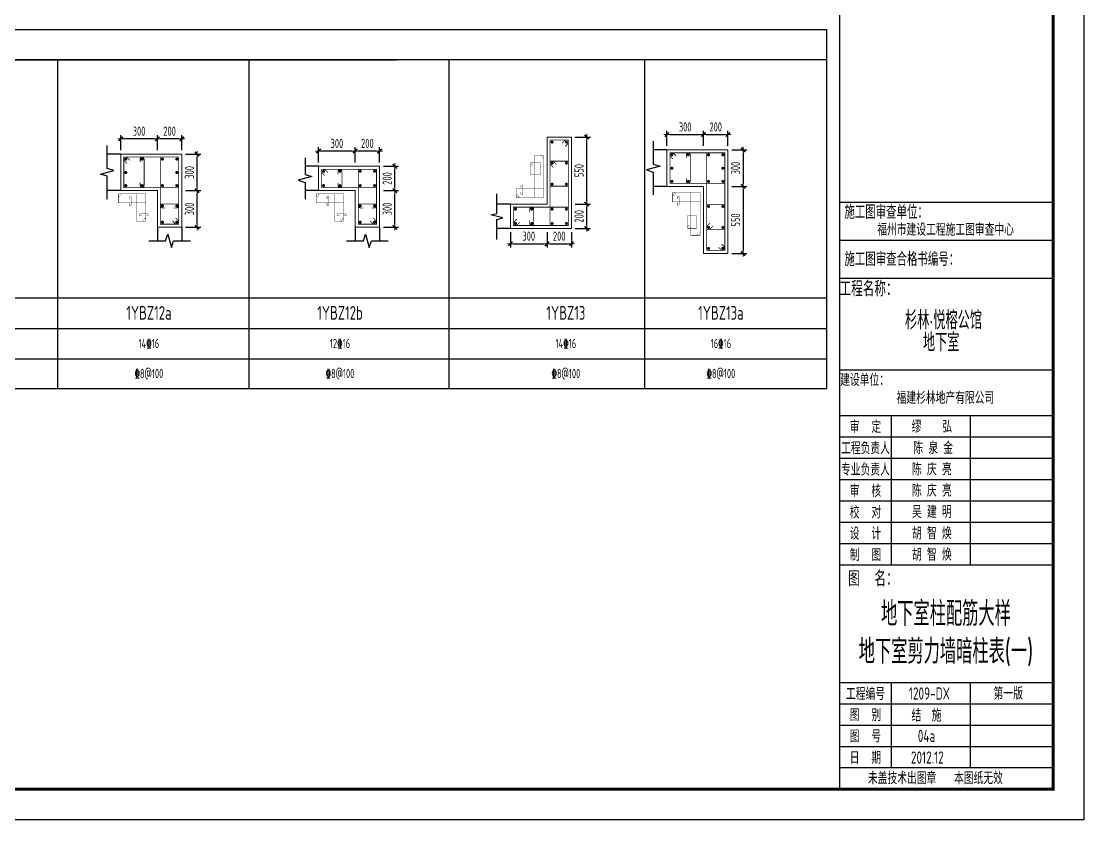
# Model space of a CAD drawing. Extents: x 292423 to 376523, y 106557 to 361882.
# Drawn here: x 341697 to 376523, y 302482 to 328666 of the extents above; entities that cross this region are included whole.
import ezdxf
from ezdxf.enums import TextEntityAlignment as Align

# ---------------------------------------------------------------- set-up
doc = ezdxf.new("R2010")
doc.units = 0
doc.header["$LTSCALE"] = 1000
doc.layers.get('0').update_dxf_attribs({"linetype": 'CONTINUOUS'})
doc.layers.get('Defpoints').update_dxf_attribs({"linetype": 'CONTINUOUS'})
for name, color, linetype in [('1508', 2, 'CONTINUOUS'), ('Note', 7, 'CONTINUOUS'), ('PUB_TITLE', 4, 'CONTINUOUS'), ('TAB', 7, 'CONTINUOUS'), ('TEXT', 7, 'CONTINUOUS'), ('THIN', 7, 'CONTINUOUS'), ('tk', 7, 'CONTINUOUS')]:
    doc.layers.add(name, color=color, linetype=linetype)
for name, color, linetype, lineweight in [('REIN', 6, 'CONTINUOUS', 18), ('Z-柱大样外框', 7, 'ByLayer', 18), ('Z-详图标注', 3, 'CONTINUOUS', 18)]:
    doc.layers.add(name, color=color, linetype=linetype, lineweight=lineweight)
doc.styles.add('HZTXT2', font='tssdeng.shx', dxfattribs={"width": 0.7, "bigfont": 'tssdchn.shx'})
doc.styles.get("Standard").update_dxf_attribs({"font": 'tssdeng.shx', "width": 0.7, "bigfont": 'tssdchn.shx'})
doc.styles.add('TCCAD_Dimension', font='Tssdeng.shx', dxfattribs={"width": 0.7, "bigfont": 'tssdchn.shx'})
doc.dimstyles.new('TCCAD_25_100', dxfattribs={"dimtxt": 300, "dimasz": 100, "dimexe": 125, "dimexo": 125, "dimgap": 100, "dimtad": 1, "dimdec": 0, "dimlfac": 0.25, "dimzin": 0, "dimdsep": 46, "dimtxsty": 'TCCAD_Dimension', "dimblk": '_TCDBK25_100', "dimcen": 0, "dimclrt": 7, "dimadec": 0, "dimazin": 0, "dimtfac": 1, "dimtdec": 0, "dimtix": 1, "dimtmove": 2, "dimatfit": 3, "dimfxl": 1, "dimtolj": 1, "dimtzin": 0, "dimarcsym": 0})

# ---------------------------------------------------------------- blocks, each defined once
blk = doc.blocks.new('A1tk')
at = {"layer": 'PUB_TITLE'}
for p, q in [((76100, 20254), (83100, 20254)), ((76100, 19004), (83100, 19004)), ((76100, 17754), (83100, 17754)), ((76100, 14754), (83100, 14754)), ((76100, 13254), (83100, 13254)), ((77791, 13254), (77791, 8354)), ((80377, 13254), (80377, 8354)), ((76100, 12554), (83100, 12554)), ((76100, 11854), (83100, 11854)), ((76100, 11154), (83100, 11154)), ((76100, 10454), (83100, 10454)), ((76100, 9754), (83100, 9754)), ((76100, 9054), (83100, 9054)), ((76100, 8354), (83100, 8354)), ((77791, 7859), (77791, 7854)), ((76100, 4500), (83100, 4500)), ((77791, 4500), (77791, 1700)), ((80377, 4500), (80377, 1700)), ((83100, 4500), (83100, 1700)), ((76100, 3800), (83100, 3800)), ((76100, 3100), (83100, 3100)), ((76100, 2400), (83100, 2400)), ((83100, 1700), (76100, 1700))]:
    blk.add_line(p, q, dxfattribs=at)
at = {"layer": 'tk'}
blk.add_line((76100, 1000), (76100, 58400), dxfattribs=at)
at = {"layer": 'tk', "color": 5}
blk.add_lwpolyline([(0, 0), (0, 59400), (84100, 59400), (84100, 0)], close=True, dxfattribs=at)
at = {"layer": 'tk', "const_width": 100}
blk.add_lwpolyline([(2500, 1000), (83100, 1000), (83100, 58400), (2500, 58400)], close=True, dxfattribs=at)
at = {"layer": 'PUB_TITLE', "style": 'HZTXT2', "width": 0.8}
for s, height, p in [('施工图审查单位：', 450, (77622, 19953)), ('施工图审查合格书编号：', 450, (78136, 18409)), ('日  期', 400, (76945, 2050))]:
    blk.add_text(s, height=height, dxfattribs=at).set_placement(p, align=Align.MIDDLE)
at = {"layer": 'PUB_TITLE', "width": 0.8}
for s, height, p in [('工程名称：', 500, (77047, 17437)), ('建设单位：', 400, (76917, 14445)), ('审  定', 400, (76945, 12904)), ('工程负责人', 400, (76945, 12204)), ('专业负责人', 400, (76945, 11504)), ('审  核', 400, (76945, 10804)), ('校  对', 400, (76945, 10104)), ('设  计', 400, (76945, 9404)), ('制  图', 400, (76945, 8704)), ('图  名：', 500, (77188, 7934)), ('工程编号', 400, (76945, 4150)), ('图  别', 400, (76945, 3450)), ('图  号', 400, (76945, 2750)), ('未盖技术出图章   本图纸无效', 400, (79237, 1389))]:
    blk.add_text(s, height=height, dxfattribs=at).set_placement(p, align=Align.MIDDLE)
at = {"layer": 'TEXT', "color": 0}
for s, height, width, p in [('福州市建设工程施工图审查中心', 400, 0.8, (79571, 19373)), ('杉林·悦榕公馆', 600, 0.7, (79503, 16415)), ('地下室', 600, 0.7, (79428, 15691)), ('福建杉林地产有限公司', 400, 0.8, (79565, 13855))]:
    blk.add_text(s, height=height, dxfattribs=dict(at, width=width)).set_placement(p, align=Align.MIDDLE)
at = {"layer": 'TEXT', "color": 0, "linetype": 'ByBlock', "width": 0.7}
for s, p in [('缪    弘', (79121, 12915)), ('陈 泉 金', (79165, 12215)), ('陈 庆 亮', (79121, 11515)), ('陈 庆 亮', (79121, 10815)), ('吴 建 明', (79121, 10115)), ('胡 智 焕', (79121, 9415)), ('胡 智 焕', (79121, 8715)), ('1209-DX', (79042, 4141)), ('结  施', (78946, 3441))]:
    blk.add_text(s, height=400, dxfattribs=at).set_placement(p, align=Align.MIDDLE)
for s, p in [('第一版', (81142, 3942, -459)), ('2012.12', (78435, 1841))]:
    blk.add_text(s, height=400, dxfattribs=at).set_placement(p)
blk = doc.blocks.new('_TCDBK25_100')
blk.add_line((-1, 0), (1, 0))
at = {"const_width": 0.5}
blk.add_lwpolyline([(-0.7, -0.7), (0.7, 0.7)], dxfattribs=at)
blk = doc.blocks.new('*D627')
at = {"layer": 'Defpoints', "color": 0}
for p in [(357730, 321870), (358930, 321870), (358930, 321370)]:
    blk.add_point(p, dxfattribs=at)
at = {"layer": 'Z-详图标注', "color": 0, "lineweight": -2}
for p, q in [((357730, 321745), (357730, 321245)), ((358930, 321745), (358930, 321245)), ((357830, 321370), (358830, 321370))]:
    blk.add_line(p, q, dxfattribs=at)
at = {"layer": 'Z-详图标注', "color": 0, "lineweight": -2, "xscale": 100, "yscale": 100, "zscale": 100, "rotation": 180}
blk.add_blockref('_TCDBK25_100', (357730, 321370), dxfattribs=at)
at = {"layer": 'Z-详图标注', "color": 0, "lineweight": -2, "xscale": 100, "yscale": 100, "zscale": 100}
blk.add_blockref('_TCDBK25_100', (358930, 321370), dxfattribs=at)
at = {"layer": 'Z-详图标注', "color": 7, "insert": (358330, 321620), "char_height": 300, "attachment_point": 5, "style": 'TCCAD_Dimension'}
blk.add_mtext('\\A1;300', dxfattribs=at)
blk = doc.blocks.new('*D628')
at = {"layer": 'Defpoints', "color": 0}
for p in [(358930, 321870), (359730, 321870), (359730, 321370)]:
    blk.add_point(p, dxfattribs=at)
at = {"layer": 'Z-详图标注', "color": 0, "lineweight": -2}
for p, q in [((358930, 321745), (358930, 321245)), ((359730, 321745), (359730, 321245)), ((359030, 321370), (359630, 321370))]:
    blk.add_line(p, q, dxfattribs=at)
at = {"layer": 'Z-详图标注', "color": 0, "lineweight": -2, "xscale": 100, "yscale": 100, "zscale": 100, "rotation": 180}
blk.add_blockref('_TCDBK25_100', (358930, 321370), dxfattribs=at)
at = {"layer": 'Z-详图标注', "color": 0, "lineweight": -2, "xscale": 100, "yscale": 100, "zscale": 100}
blk.add_blockref('_TCDBK25_100', (359730, 321370), dxfattribs=at)
at = {"layer": 'Z-详图标注', "color": 7, "insert": (359330, 321620), "char_height": 300, "attachment_point": 5, "style": 'TCCAD_Dimension'}
blk.add_mtext('\\A1;200', dxfattribs=at)
blk = doc.blocks.new('*D629')
at = {"layer": 'Defpoints', "color": 0}
for p in [(359730, 322670), (360230, 322670), (359730, 321870)]:
    blk.add_point(p, dxfattribs=at)
at = {"layer": 'Z-详图标注', "color": 0, "lineweight": -2}
for p, q in [((359855, 322670), (360355, 322670)), ((360230, 321970), (360230, 322570)), ((359855, 321870), (360355, 321870))]:
    blk.add_line(p, q, dxfattribs=at)
at = {"layer": 'Z-详图标注', "color": 0, "lineweight": -2, "xscale": 100, "yscale": 100, "zscale": 100}
for p, rotation in [((360230, 322670), 90), ((360230, 321870), 270)]:
    blk.add_blockref('_TCDBK25_100', p, dxfattribs=dict(at, rotation=rotation))
at = {"layer": 'Z-详图标注', "color": 7, "insert": (359980, 322270), "char_height": 300, "attachment_point": 5, "rotation": 90, "style": 'TCCAD_Dimension'}
blk.add_mtext('\\A1;200', dxfattribs=at)
blk = doc.blocks.new('*D630')
at = {"layer": 'Defpoints', "color": 0}
for p in [(359730, 324870), (360230, 324870), (359730, 322670)]:
    blk.add_point(p, dxfattribs=at)
at = {"layer": 'Z-详图标注', "color": 0, "lineweight": -2}
for p, q in [((359855, 324870), (360355, 324870)), ((360230, 322770), (360230, 324770)), ((359855, 322670), (360355, 322670))]:
    blk.add_line(p, q, dxfattribs=at)
at = {"layer": 'Z-详图标注', "color": 0, "lineweight": -2, "xscale": 100, "yscale": 100, "zscale": 100}
for p, rotation in [((360230, 324870), 90), ((360230, 322670), 270)]:
    blk.add_blockref('_TCDBK25_100', p, dxfattribs=dict(at, rotation=rotation))
at = {"layer": 'Z-详图标注', "color": 7, "insert": (359980, 323770), "char_height": 300, "attachment_point": 5, "rotation": 90, "style": 'TCCAD_Dimension'}
blk.add_mtext('\\A1;550', dxfattribs=at)
blk = doc.blocks.new('*D640')
at = {"layer": 'Defpoints', "color": 0}
for p in [(346959, 323111), (347459, 323111), (346959, 321911)]:
    blk.add_point(p, dxfattribs=at)
at = {"layer": 'Z-详图标注', "color": 0, "lineweight": -2}
for p, q in [((347084, 323111), (347584, 323111)), ((347459, 322011), (347459, 323011)), ((347084, 321911), (347584, 321911))]:
    blk.add_line(p, q, dxfattribs=at)
at = {"layer": 'Z-详图标注', "color": 0, "lineweight": -2, "xscale": 100, "yscale": 100, "zscale": 100}
for p, rotation in [((347459, 323111), 90), ((347459, 321911), 270)]:
    blk.add_blockref('_TCDBK25_100', p, dxfattribs=dict(at, rotation=rotation))
at = {"layer": 'Z-详图标注', "color": 7, "insert": (347209, 322511), "char_height": 300, "attachment_point": 5, "rotation": 90, "style": 'TCCAD_Dimension'}
blk.add_mtext('\\A1;300', dxfattribs=at)
blk = doc.blocks.new('*D641')
at = {"layer": 'Defpoints', "color": 0}
for p in [(346959, 324311), (347459, 324311), (346959, 323111)]:
    blk.add_point(p, dxfattribs=at)
at = {"layer": 'Z-详图标注', "color": 0, "lineweight": -2}
for p, q in [((347084, 324311), (347584, 324311)), ((347459, 323211), (347459, 324211)), ((347084, 323111), (347584, 323111))]:
    blk.add_line(p, q, dxfattribs=at)
at = {"layer": 'Z-详图标注', "color": 0, "lineweight": -2, "xscale": 100, "yscale": 100, "zscale": 100}
for p, rotation in [((347459, 324311), 90), ((347459, 323111), 270)]:
    blk.add_blockref('_TCDBK25_100', p, dxfattribs=dict(at, rotation=rotation))
at = {"layer": 'Z-详图标注', "color": 7, "insert": (347209, 323711), "char_height": 300, "attachment_point": 5, "rotation": 90, "style": 'TCCAD_Dimension'}
blk.add_mtext('\\A1;300', dxfattribs=at)
blk = doc.blocks.new('*D642')
at = {"layer": 'Defpoints', "color": 0}
for p in [(346159, 324811), (346159, 324311), (346959, 324311)]:
    blk.add_point(p, dxfattribs=at)
at = {"layer": 'Z-详图标注', "color": 0, "lineweight": -2}
for p, q in [((346159, 324436), (346159, 324936)), ((346959, 324436), (346959, 324936)), ((346859, 324811), (346259, 324811))]:
    blk.add_line(p, q, dxfattribs=at)
at = {"layer": 'Z-详图标注', "color": 0, "lineweight": -2, "xscale": 100, "yscale": 100, "zscale": 100, "rotation": 180}
blk.add_blockref('_TCDBK25_100', (346159, 324811), dxfattribs=at)
at = {"layer": 'Z-详图标注', "color": 0, "lineweight": -2, "xscale": 100, "yscale": 100, "zscale": 100}
blk.add_blockref('_TCDBK25_100', (346959, 324811), dxfattribs=at)
at = {"layer": 'Z-详图标注', "color": 7, "insert": (346559, 325061), "char_height": 300, "attachment_point": 5, "style": 'TCCAD_Dimension'}
blk.add_mtext('\\A1;200', dxfattribs=at)
blk = doc.blocks.new('*D643')
at = {"layer": 'Defpoints', "color": 0}
for p in [(344959, 324811), (344959, 324311), (346159, 324311)]:
    blk.add_point(p, dxfattribs=at)
at = {"layer": 'Z-详图标注', "color": 0, "lineweight": -2}
for p, q in [((344959, 324436), (344959, 324936)), ((346159, 324436), (346159, 324936)), ((346059, 324811), (345059, 324811))]:
    blk.add_line(p, q, dxfattribs=at)
at = {"layer": 'Z-详图标注', "color": 0, "lineweight": -2, "xscale": 100, "yscale": 100, "zscale": 100, "rotation": 180}
blk.add_blockref('_TCDBK25_100', (344959, 324811), dxfattribs=at)
at = {"layer": 'Z-详图标注', "color": 0, "lineweight": -2, "xscale": 100, "yscale": 100, "zscale": 100}
blk.add_blockref('_TCDBK25_100', (346159, 324811), dxfattribs=at)
at = {"layer": 'Z-详图标注', "color": 7, "insert": (345559, 325061), "char_height": 300, "attachment_point": 5, "style": 'TCCAD_Dimension'}
blk.add_mtext('\\A1;300', dxfattribs=at)
blk = doc.blocks.new('*D644')
at = {"layer": 'Defpoints', "color": 0}
for p in [(353442, 323111), (353942, 323111), (353442, 321911)]:
    blk.add_point(p, dxfattribs=at)
at = {"layer": 'Z-详图标注', "color": 0, "lineweight": -2}
for p, q in [((353567, 323111), (354067, 323111)), ((353942, 322011), (353942, 323011)), ((353567, 321911), (354067, 321911))]:
    blk.add_line(p, q, dxfattribs=at)
at = {"layer": 'Z-详图标注', "color": 0, "lineweight": -2, "xscale": 100, "yscale": 100, "zscale": 100}
for p, rotation in [((353942, 323111), 90), ((353942, 321911), 270)]:
    blk.add_blockref('_TCDBK25_100', p, dxfattribs=dict(at, rotation=rotation))
at = {"layer": 'Z-详图标注', "color": 7, "insert": (353692, 322511), "char_height": 300, "attachment_point": 5, "rotation": 90, "style": 'TCCAD_Dimension'}
blk.add_mtext('\\A1;300', dxfattribs=at)
blk = doc.blocks.new('*D645')
at = {"layer": 'Defpoints', "color": 0}
for p in [(353442, 323911), (353942, 323911), (353442, 323111)]:
    blk.add_point(p, dxfattribs=at)
at = {"layer": 'Z-详图标注', "color": 0, "lineweight": -2}
for p, q in [((353567, 323911), (354067, 323911)), ((353942, 323211), (353942, 323811)), ((353567, 323111), (354067, 323111))]:
    blk.add_line(p, q, dxfattribs=at)
at = {"layer": 'Z-详图标注', "color": 0, "lineweight": -2, "xscale": 100, "yscale": 100, "zscale": 100}
for p, rotation in [((353942, 323911), 90), ((353942, 323111), 270)]:
    blk.add_blockref('_TCDBK25_100', p, dxfattribs=dict(at, rotation=rotation))
at = {"layer": 'Z-详图标注', "color": 7, "insert": (353692, 323511), "char_height": 300, "attachment_point": 5, "rotation": 90, "style": 'TCCAD_Dimension'}
blk.add_mtext('\\A1;200', dxfattribs=at)
blk = doc.blocks.new('*D646')
at = {"layer": 'Defpoints', "color": 0}
for p in [(352642, 324411), (352642, 323911), (353442, 323911)]:
    blk.add_point(p, dxfattribs=at)
at = {"layer": 'Z-详图标注', "color": 0, "lineweight": -2}
for p, q in [((352642, 324036), (352642, 324536)), ((353342, 324411), (352742, 324411)), ((353442, 324036), (353442, 324536))]:
    blk.add_line(p, q, dxfattribs=at)
at = {"layer": 'Z-详图标注', "color": 0, "lineweight": -2, "xscale": 100, "yscale": 100, "zscale": 100, "rotation": 180}
blk.add_blockref('_TCDBK25_100', (352642, 324411), dxfattribs=at)
at = {"layer": 'Z-详图标注', "color": 0, "lineweight": -2, "xscale": 100, "yscale": 100, "zscale": 100}
blk.add_blockref('_TCDBK25_100', (353442, 324411), dxfattribs=at)
at = {"layer": 'Z-详图标注', "color": 7, "insert": (353042, 324661), "char_height": 300, "attachment_point": 5, "style": 'TCCAD_Dimension'}
blk.add_mtext('\\A1;200', dxfattribs=at)
blk = doc.blocks.new('*D647')
at = {"layer": 'Defpoints', "color": 0}
for p in [(351442, 324411), (351442, 323911), (352642, 323911)]:
    blk.add_point(p, dxfattribs=at)
at = {"layer": 'Z-详图标注', "color": 0, "lineweight": -2}
for p, q in [((351442, 324036), (351442, 324536)), ((352542, 324411), (351542, 324411)), ((352642, 324036), (352642, 324536))]:
    blk.add_line(p, q, dxfattribs=at)
at = {"layer": 'Z-详图标注', "color": 0, "lineweight": -2, "xscale": 100, "yscale": 100, "zscale": 100, "rotation": 180}
blk.add_blockref('_TCDBK25_100', (351442, 324411), dxfattribs=at)
at = {"layer": 'Z-详图标注', "color": 0, "lineweight": -2, "xscale": 100, "yscale": 100, "zscale": 100}
blk.add_blockref('_TCDBK25_100', (352642, 324411), dxfattribs=at)
at = {"layer": 'Z-详图标注', "color": 7, "insert": (352042, 324661), "char_height": 300, "attachment_point": 5, "style": 'TCCAD_Dimension'}
blk.add_mtext('\\A1;300', dxfattribs=at)
blk = doc.blocks.new('*D648')
at = {"layer": 'Defpoints', "color": 0}
for p in [(364059, 324951), (362859, 324451), (364059, 324451)]:
    blk.add_point(p, dxfattribs=at)
at = {"layer": 'Z-详图标注', "color": 0, "lineweight": -2}
for p, q in [((362859, 324576), (362859, 325076)), ((362959, 324951), (363959, 324951)), ((364059, 324576), (364059, 325076))]:
    blk.add_line(p, q, dxfattribs=at)
at = {"layer": 'Z-详图标注', "color": 0, "lineweight": -2, "xscale": 100, "yscale": 100, "zscale": 100, "rotation": 180}
blk.add_blockref('_TCDBK25_100', (362859, 324951), dxfattribs=at)
at = {"layer": 'Z-详图标注', "color": 0, "lineweight": -2, "xscale": 100, "yscale": 100, "zscale": 100}
blk.add_blockref('_TCDBK25_100', (364059, 324951), dxfattribs=at)
at = {"layer": 'Z-详图标注', "color": 7, "insert": (363459, 325201), "char_height": 300, "attachment_point": 5, "style": 'TCCAD_Dimension'}
blk.add_mtext('\\A1;300', dxfattribs=at)
blk = doc.blocks.new('*D649')
at = {"layer": 'Defpoints', "color": 0}
for p in [(364859, 324951), (364059, 324451), (364859, 324451)]:
    blk.add_point(p, dxfattribs=at)
at = {"layer": 'Z-详图标注', "color": 0, "lineweight": -2}
for p, q in [((364059, 324576), (364059, 325076)), ((364159, 324951), (364759, 324951)), ((364859, 324576), (364859, 325076))]:
    blk.add_line(p, q, dxfattribs=at)
at = {"layer": 'Z-详图标注', "color": 0, "lineweight": -2, "xscale": 100, "yscale": 100, "zscale": 100, "rotation": 180}
blk.add_blockref('_TCDBK25_100', (364059, 324951), dxfattribs=at)
at = {"layer": 'Z-详图标注', "color": 0, "lineweight": -2, "xscale": 100, "yscale": 100, "zscale": 100}
blk.add_blockref('_TCDBK25_100', (364859, 324951), dxfattribs=at)
at = {"layer": 'Z-详图标注', "color": 7, "insert": (364459, 325201), "char_height": 300, "attachment_point": 5, "style": 'TCCAD_Dimension'}
blk.add_mtext('\\A1;200', dxfattribs=at)
blk = doc.blocks.new('*D650')
at = {"layer": 'Defpoints', "color": 0}
for p in [(364859, 324451), (364859, 323251), (365359, 323251)]:
    blk.add_point(p, dxfattribs=at)
at = {"layer": 'Z-详图标注', "color": 0, "lineweight": -2}
for p, q in [((364984, 324451), (365484, 324451)), ((365359, 324351), (365359, 323351)), ((364984, 323251), (365484, 323251))]:
    blk.add_line(p, q, dxfattribs=at)
at = {"layer": 'Z-详图标注', "color": 0, "lineweight": -2, "xscale": 100, "yscale": 100, "zscale": 100}
for p, rotation in [((365359, 324451), 90), ((365359, 323251), 270)]:
    blk.add_blockref('_TCDBK25_100', p, dxfattribs=dict(at, rotation=rotation))
at = {"layer": 'Z-详图标注', "color": 7, "insert": (365109, 323851), "char_height": 300, "attachment_point": 5, "rotation": 90, "style": 'TCCAD_Dimension'}
blk.add_mtext('\\A1;300', dxfattribs=at)
blk = doc.blocks.new('*D651')
at = {"layer": 'Defpoints', "color": 0}
for p in [(364859, 323251), (364859, 321051), (365359, 321051)]:
    blk.add_point(p, dxfattribs=at)
at = {"layer": 'Z-详图标注', "color": 0, "lineweight": -2}
for p, q in [((364984, 323251), (365484, 323251)), ((365359, 323151), (365359, 321151)), ((364984, 321051), (365484, 321051))]:
    blk.add_line(p, q, dxfattribs=at)
at = {"layer": 'Z-详图标注', "color": 0, "lineweight": -2, "xscale": 100, "yscale": 100, "zscale": 100}
for p, rotation in [((365359, 323251), 90), ((365359, 321051), 270)]:
    blk.add_blockref('_TCDBK25_100', p, dxfattribs=dict(at, rotation=rotation))
at = {"layer": 'Z-详图标注', "color": 7, "insert": (365109, 322151), "char_height": 300, "attachment_point": 5, "rotation": 90, "style": 'TCCAD_Dimension'}
blk.add_mtext('\\A1;550', dxfattribs=at)

msp = doc.modelspace()

# ---------------------------------------------------------------- linework, layer by layer
at = {"layer": 'REIN', "color": 210}
for points, const_width in [([(359423.5, 324663.5), (359529.6, 324769.5), (359629.6, 324769.5), (359629.6, 321969.5), (359029.6, 321969.5), (359029.6, 324769.5), (359629.6, 324769.5), (359629.6, 324669.5), (359523.5, 324563.5)], 25), ([(358715.6, 324221.1), (358768.6, 324274.2), (358818.6, 324274.2), (358818.6, 322874.2), (358518.6, 322874.2), (358518.6, 324274.2), (358818.6, 324274.2), (358818.6, 324224.2), (358765.6, 324171.1)], 12.5), ([(363165.2, 324244.7), (363059.1, 324350.7), (362959.1, 324350.7), (362959.1, 323350.7), (364759.1, 323350.7), (364759.1, 324350.7), (362959.1, 324350.7), (362959.1, 324250.7), (363065.2, 324144.7)], 25), ([(364553.1, 321256.8), (364659.1, 321150.7), (364759.1, 321150.7), (364759.1, 324350.7), (364159.1, 324350.7), (364159.1, 321150.7), (364759.1, 321150.7), (364759.1, 321250.7), (364653.1, 321356.8)], 25), ([(345165.1, 324005.2), (345059.1, 324111.2), (345059.1, 324211.2), (346859.1, 324211.2), (346859.1, 323211.2), (345059.1, 323211.2), (345059.1, 324211.2), (345159.1, 324211.2), (345265.1, 324105.2)], 25), ([(346753, 322217.3), (346859.1, 322111.2), (346859.1, 322011.2), (346259.1, 322011.2), (346259.1, 324211.2), (346859.1, 324211.2), (346859.1, 322011.2), (346759.1, 322011.2), (346653, 322117.3)], 25), ([(351648, 323605.2), (351541.9, 323711.2), (351541.9, 323811.2), (353341.9, 323811.2), (353341.9, 323211.2), (351541.9, 323211.2), (351541.9, 323811.2), (351641.9, 323811.2), (351748, 323705.2)], 25), ([(353235.8, 322217.3), (353341.9, 322111.2), (353341.9, 322011.2), (352741.9, 322011.2), (352741.9, 323811.2), (353341.9, 323811.2), (353341.9, 322011.2), (353241.9, 322011.2), (353135.8, 322117.3)], 25), ([(344931.1, 322905.7), (344878, 322958.7), (344878, 323008.7), (345778, 323008.7), (345778, 322708.7), (344878, 322708.7), (344878, 323008.7), (344928, 323008.7), (344981.1, 322955.7)], 12.5), ([(345725, 322211.8), (345778, 322158.7), (345778, 322108.7), (345478, 322108.7), (345478, 323008.7), (345778, 323008.7), (345778, 322108.7), (345728, 322108.7), (345675, 322161.8)], 12.5), ([(351413.9, 322905.7), (351360.8, 322958.7), (351360.8, 323008.7), (352260.8, 323008.7), (352260.8, 322708.7), (351360.8, 322708.7), (351360.8, 323008.7), (351410.8, 323008.7), (351463.9, 322955.7)], 12.5), ([(352207.8, 322211.8), (352260.8, 322158.7), (352260.8, 322108.7), (351960.8, 322108.7), (351960.8, 323008.7), (352260.8, 323008.7), (352260.8, 322108.7), (352210.8, 322108.7), (352157.8, 322161.8)], 12.5), ([(358021.6, 322927.2), (357968.6, 322874.2), (357918.6, 322874.2), (357918.6, 323174.2), (358818.6, 323174.2), (358818.6, 322874.2), (357918.6, 322874.2), (357918.6, 322924.2), (357971.6, 322977.2)], 12.5), ([(363151.2, 322993.1), (363098.2, 323046.1), (363048.2, 323046.1), (363048.2, 322746.1), (363948.2, 322746.1), (363948.2, 323046.1), (363048.2, 323046.1), (363048.2, 322996.1), (363101.2, 322943.1)], 12.5), ([(363845.1, 321699.1), (363898.2, 321646.1), (363948.2, 321646.1), (363948.2, 323046.1), (363648.2, 323046.1), (363648.2, 321646.1), (363948.2, 321646.1), (363948.2, 321696.1), (363895.1, 321749.1)], 12.5), ([(358035.6, 322075.6), (357929.6, 321969.5), (357829.6, 321969.5), (357829.6, 322569.5), (359629.6, 322569.5), (359629.6, 321969.5), (357829.6, 321969.5), (357829.6, 322069.5), (357935.6, 322175.6)], 25)]:
    msp.add_lwpolyline(points, dxfattribs=dict(at, const_width=const_width))
at = {"layer": 'REIN', "color": 6, "const_width": 50}
for points in [[(359069.6, 324704.5, 1), (359119.6, 324704.5, 1)], [(359539.6, 324704.5, 1), (359589.6, 324704.5, 1)], [(362999.1, 324285.7, -1), (363049.1, 324285.7, -1)], [(363534.1, 324285.7, -1), (363584.1, 324285.7, -1)], [(364199.1, 324285.7, -1), (364249.1, 324285.7, -1)], [(364669.1, 324285.7, -1), (364719.1, 324285.7, -1)], [(345149.1, 324146.2, 1), (345099.1, 324146.2, 1)], [(345684.1, 324146.2, 1), (345634.1, 324146.2, 1)], [(346349.1, 324146.2, 1), (346299.1, 324146.2, 1)], [(346819.1, 324146.2, 1), (346769.1, 324146.2, 1)], [(359069.6, 324014.5, 1), (359119.6, 324014.5, 1)], [(359539.6, 324014.5, 1), (359589.6, 324014.5, 1)], [(362999.1, 323845.1, -1), (363049.1, 323845.1, -1)], [(364669.1, 323845.1, -1), (364719.1, 323845.1, -1)], [(345149.1, 323704.1, 1), (345099.1, 323704.1, 1)], [(346819.1, 323704.1, 1), (346769.1, 323704.1, 1)], [(351631.9, 323746.2, 1), (351581.9, 323746.2, 1)], [(352166.9, 323746.2, 1), (352116.9, 323746.2, 1)], [(352831.9, 323746.2, 1), (352781.9, 323746.2, 1)], [(353301.9, 323746.2, 1), (353251.9, 323746.2, 1)], [(345149.1, 323276.2, 1), (345099.1, 323276.2, 1)], [(345684.1, 323276.2, 1), (345634.1, 323276.2, 1)], [(346349.1, 323276.2, 1), (346299.1, 323276.2, 1)], [(346819.1, 323276.2, 1), (346769.1, 323276.2, 1)], [(351631.9, 323276.2, 1), (351581.9, 323276.2, 1)], [(352166.9, 323276.2, 1), (352116.9, 323276.2, 1)], [(352831.9, 323276.2, 1), (352781.9, 323276.2, 1)], [(353301.9, 323276.2, 1), (353251.9, 323276.2, 1)], [(359069.6, 323324.5, 1), (359119.6, 323324.5, 1)], [(359539.6, 323324.5, 1), (359589.6, 323324.5, 1)], [(362999.1, 323415.7, -1), (363049.1, 323415.7, -1)], [(363534.1, 323415.7, -1), (363584.1, 323415.7, -1)], [(364199.1, 323415.7, -1), (364249.1, 323415.7, -1)], [(364669.1, 323415.7, -1), (364719.1, 323415.7, -1)], [(346349.1, 322611.2, 1), (346299.1, 322611.2, 1)], [(346819.1, 322611.2, 1), (346769.1, 322611.2, 1)], [(352831.9, 322611.2, 1), (352781.9, 322611.2, 1)], [(353301.9, 322611.2, 1), (353251.9, 322611.2, 1)], [(357869.6, 322504.5, 1), (357919.6, 322504.5, 1)], [(358404.6, 322504.5, 1), (358454.6, 322504.5, 1)], [(359069.6, 322504.5, 1), (359119.6, 322504.5, 1)], [(359539.6, 322504.5, 1), (359589.6, 322504.5, 1)], [(364199.1, 322595.7, -1), (364249.1, 322595.7, -1)], [(364669.1, 322595.7, -1), (364719.1, 322595.7, -1)], [(346349.1, 322076.2, 1), (346299.1, 322076.2, 1)], [(346819.1, 322076.2, 1), (346769.1, 322076.2, 1)], [(352831.9, 322076.2, 1), (352781.9, 322076.2, 1)], [(353301.9, 322076.2, 1), (353251.9, 322076.2, 1)], [(357869.6, 322034.5, 1), (357919.6, 322034.5, 1)], [(358404.6, 322034.5, 1), (358454.6, 322034.5, 1)], [(359069.6, 322034.5, 1), (359119.6, 322034.5, 1)], [(359539.6, 322034.5, 1), (359589.6, 322034.5, 1)], [(364199.1, 321905.7, -1), (364249.1, 321905.7, -1)], [(364669.1, 321905.7, -1), (364719.1, 321905.7, -1)], [(364199.1, 321215.7, -1), (364249.1, 321215.7, -1)], [(364669.1, 321215.7, -1), (364719.1, 321215.7, -1)]]:
    msp.add_lwpolyline(points, format="xyb", close=True, dxfattribs=at)
at = {"layer": 'REIN', "color": 6}
for points, const_width in [([(363494.1, 323515.7), (363494.1, 323415.7, 1), (363624.1, 323415.7), (363624.1, 324285.7, 1), (363494.1, 324285.7), (363494.1, 324185.7)], 25), ([(345594.1, 324046.2), (345594.1, 324146.2, -1), (345724.1, 324146.2), (345724.1, 323276.2, -1), (345594.1, 323276.2), (345594.1, 323376.2)], 25), ([(352076.9, 323646.2), (352076.9, 323746.2, -1), (352206.9, 323746.2), (352206.9, 323276.2, -1), (352076.9, 323276.2), (352076.9, 323376.2)], 25), ([(358071.1, 323206.7), (358071.1, 323256.7, -1), (358136.1, 323256.7), (358136.1, 323021.7, -1), (358071.1, 323021.7), (358071.1, 323071.7)], 12.5), ([(345234.7, 322837.1), (345234.7, 322887.1, -1), (345299.7, 322887.1), (345299.7, 322652.1, -1), (345234.7, 322652.1), (345234.7, 322702.1)], 12.5), ([(351717.5, 322837.1), (351717.5, 322887.1, -1), (351782.5, 322887.1), (351782.5, 322652.1, -1), (351717.5, 322652.1), (351717.5, 322702.1)], 12.5), ([(363200.7, 322713.6), (363200.7, 322663.6, 1), (363265.7, 322663.6), (363265.7, 322898.6, 1), (363200.7, 322898.6), (363200.7, 322848.6)], 12.5), ([(346424.1, 322546.2), (346324.1, 322546.2, -1), (346324.1, 322676.2), (346794.1, 322676.2, -1), (346794.1, 322546.2), (346694.1, 322546.2)], 25), ([(352906.9, 322546.2), (352806.9, 322546.2, -1), (352806.9, 322676.2), (353276.9, 322676.2, -1), (353276.9, 322546.2), (353176.9, 322546.2)], 25), ([(358364.6, 322404.5), (358364.6, 322504.5, -1), (358494.6, 322504.5), (358494.6, 322034.5, -1), (358364.6, 322034.5), (358364.6, 322134.5)], 25), ([(345649.7, 322287.1), (345599.7, 322287.1, -1), (345599.7, 322352.1), (345834.7, 322352.1, -1), (345834.7, 322287.1), (345784.7, 322287.1)], 12.5), ([(352132.5, 322287.1), (352082.5, 322287.1, -1), (352082.5, 322352.1), (352317.5, 322352.1, -1), (352317.5, 322287.1), (352267.5, 322287.1)], 12.5)]:
    msp.add_lwpolyline(points, format="xyb", dxfattribs=dict(at, const_width=const_width))
for points, const_width in [([(358456.6, 323941.1), (358403.6, 323994.2), (358403.6, 324044.2), (358703.6, 324044.2), (358703.6, 323634.2), (358403.6, 323634.2), (358403.6, 324044.2), (358453.6, 324044.2), (358506.6, 323991.1)], 12.5), ([(359135.6, 323873.5), (359029.6, 323979.5), (359029.6, 324079.5), (359629.6, 324079.5), (359629.6, 323259.5), (359029.6, 323259.5), (359029.6, 324079.5), (359129.6, 324079.5), (359235.6, 323973.5)], 25), ([(364265.2, 322046.8), (364159.1, 321940.7), (364159.1, 321840.7), (364759.1, 321840.7), (364759.1, 322660.7), (364159.1, 322660.7), (364159.1, 321840.7), (364259.1, 321840.7), (364365.2, 321946.8)], 25), ([(363586.2, 321979.1), (363533.2, 321926.1), (363533.2, 321876.1), (363833.2, 321876.1), (363833.2, 322286.1), (363533.2, 322286.1), (363533.2, 321876.1), (363583.2, 321876.1), (363636.2, 321929.1)], 12.5)]:
    msp.add_lwpolyline(points, dxfattribs=dict(at, const_width=const_width))
at = {"layer": 'TAB'}
for p, q in [((295391.9, 328400.5), (368105.7, 328400.5)), ((368105.7, 316622.6), (368105.7, 328400.5)), ((295391.9, 327400.5), (353995.8, 327400.5)), ((295391.9, 327400.5), (353995.8, 327400.5)), ((368105.7, 327400.5), (295391.9, 327400.5)), ((342887.8, 327400.5), (342887.8, 316622.6)), ((349155.4, 327400.5), (349155.4, 316622.6)), ((355724.9, 316622.6), (355724.9, 327400.5)), ((362140.2, 316622.6), (362140.2, 327400.5)), ((295391.9, 319594.6), (368105.7, 319594.6)), ((295391.9, 318594.6), (353995.8, 318594.6)), ((295391.9, 318594.6), (353995.8, 318594.6)), ((353995.8, 318594.6), (367959.8, 318594.6)), ((353995.8, 318594.6), (368105.7, 318594.6)), ((295391.9, 317594.6), (353995.8, 317594.6)), ((353995.8, 317594.6), (368105.7, 317594.6)), ((295391.9, 316622.6), (353995.8, 316622.6)), ((295391.9, 316622.6), (353995.8, 316622.6)), ((295391.9, 316622.6), (368105.7, 316622.6))]:
    msp.add_line(p, q, dxfattribs=at)
at = {"layer": 'THIN'}
for p, q in [((344959.1, 324311.2), (344514.5, 324311.2)), ((362859.1, 324450.7), (362414.5, 324450.7)), ((351441.9, 323911.2), (350997.3, 323911.2)), ((362859.1, 323250.7), (362414.5, 323250.7)), ((344959.1, 323111.2), (344514.5, 323111.2)), ((351441.9, 323111.2), (350997.3, 323111.2)), ((357729.6, 322669.5), (357284.9, 322669.5)), ((346159.1, 321911.2), (346159.1, 321466.6)), ((346959.1, 321911.2), (346959.1, 321466.6)), ((352641.9, 321911.2), (352641.9, 321466.6)), ((353441.9, 321911.2), (353441.9, 321466.6)), ((357729.6, 321869.5), (357284.9, 321869.5))]:
    msp.add_line(p, q, dxfattribs=at)
for points in [[(344514.5, 322831.2), (344514.5, 323581.2), (344294.5, 323651.2), (344734.5, 323771.2), (344514.5, 323841.2), (344514.5, 324591.2)], [(362414.5, 324730.7), (362414.5, 323980.7), (362634.5, 323910.7), (362194.5, 323790.7), (362414.5, 323720.7), (362414.5, 322970.7)], [(350997.3, 324191.2), (350997.3, 323641.2), (351217.3, 323571.2), (350777.3, 323451.2), (350997.3, 323381.2), (350997.3, 322831.2)], [(357284.9, 321512), (357284.9, 322165.8), (357484.9, 322215.8), (357084.9, 322315.8), (357284.9, 322365.8), (357284.9, 323012.1)], [(345879.1, 321466.6), (346429.1, 321466.6), (346499.1, 321686.6), (346619.1, 321246.6), (346689.1, 321466.6), (347239.1, 321466.6)], [(352361.9, 321466.6), (352911.9, 321466.6), (352981.9, 321686.6), (353101.9, 321246.6), (353171.9, 321466.6), (353721.9, 321466.6)]]:
    msp.add_lwpolyline(points, dxfattribs=at)
at = {"layer": 'Z-柱大样外框'}
for points in [[(357729.6, 322669.5), (357729.6, 321869.5), (359729.6, 321869.5), (359729.6, 324869.5), (358929.6, 324869.5), (358929.6, 322669.5), (357729.6, 322669.5)], [(346959.1, 321911.2), (346959.1, 324311.2), (344959.1, 324311.2), (344959.1, 323111.2), (346159.1, 323111.2), (346159.1, 321911.2), (346959.1, 321911.2)], [(362859.1, 323250.7), (362859.1, 324450.7), (364859.1, 324450.7), (364859.1, 321050.7), (364059.1, 321050.7), (364059.1, 323250.7), (362859.1, 323250.7)], [(353441.9, 321911.2), (353441.9, 323911.2), (351441.9, 323911.2), (351441.9, 323111.2), (352641.9, 323111.2), (352641.9, 321911.2), (353441.9, 321911.2)]]:
    msp.add_lwpolyline(points, close=True, dxfattribs=at)

# ---------------------------------------------------------------- block references
at = {"layer": '1508'}
msp.add_blockref('A1tk', (292422.6, 302482.4), dxfattribs=at)

# ---------------------------------------------------------------- texts
at = {"layer": 'Note', "color": 7, "width": 0.7}
for s, p in [('地下室柱配筋大样', (372006, 309283.2)), ('地下室剪力墙暗柱表(一)', (372006, 308006.7))]:
    msp.add_text(s, height=800, dxfattribs=at).set_placement(p, align=Align.MIDDLE)
at = {"layer": 'PUB_TITLE', "color": 200, "linetype": 'ByBlock', "width": 0.7}
msp.add_text('04a', height=400, dxfattribs=at).set_placement((371083.2, 305032.4))
at = {"layer": 'TAB', "width": 0.7}
for s, height, p in [('1YBZ12a', 450, (345880.8, 319103.3)), ('1YBZ12b', 450, (352144.8, 319103.3)), ('1YBZ13', 450, (359548.1, 319103.3)), ('1YBZ13a', 450, (364628.8, 319103.3)), ('14%%13216', 300, (345880.8, 318100.4)), ('12%%13216', 300, (352144.8, 318100.4)), ('14%%13216', 300, (359548.1, 318100.4)), ('16%%13216', 300, (364628.8, 318100.4)), ('%%1328@100', 300, (345880.8, 317114.4)), ('%%1328@100', 300, (352144.8, 317114.4)), ('%%1328@100', 300, (359548.1, 317114.4)), ('%%1328@100', 300, (364628.8, 317114.4))]:
    msp.add_text(s, height=height, dxfattribs=at).set_placement(p, align=Align.MIDDLE_CENTER)

# ---------------------------------------------------------------- dimensions: what is measured, and where the dimension line sits
at = {"layer": 'Z-详图标注'}
for base, p1, p2, picture, middle in [((364059.1, 324950.7), (362859.1, 324450.7), (364059.1, 324450.7), '*D648', (363459.1, 325200.7)), ((364859.1, 324950.7), (364059.1, 324450.7), (364859.1, 324450.7), '*D649', (364459.1, 325200.7)), ((358929.6, 321369.5), (357729.6, 321869.5), (358929.6, 321869.5), '*D627', (358329.6, 321619.5)), ((359729.6, 321369.5), (358929.6, 321869.5), (359729.6, 321869.5), '*D628', (359329.6, 321619.5))]:
    dim = msp.add_linear_dim(base=base, p1=p1, p2=p2, dimstyle='TCCAD_25_100', dxfattribs=at)
    dim.commit()
    dim.dimension.update_dxf_attribs({"geometry": picture, "text_midpoint": middle})
for base, p1, p2, angle, picture, middle in [((344959.1, 324811.2), (346159.1, 324311.2), (344959.1, 324311.2), 180, '*D643', (345559.1, 325061.2)), ((346159.1, 324811.2), (346959.1, 324311.2), (346159.1, 324311.2), 180, '*D642', (346559.1, 325061.2)), ((360229.6, 324869.5), (359729.6, 322669.5), (359729.6, 324869.5), 90, '*D630', (359979.6, 323769.5)), ((351441.9, 324411.2), (352641.9, 323911.2), (351441.9, 323911.2), 180, '*D647', (352041.9, 324661.2)), ((352641.9, 324411.2), (353441.9, 323911.2), (352641.9, 323911.2), 180, '*D646', (353041.9, 324661.2)), ((347459.1, 324311.2), (346959.1, 323111.2), (346959.1, 324311.2), 90, '*D641', (347209.1, 323711.2)), ((365359.1, 323250.7), (364859.1, 324450.7), (364859.1, 323250.7), 270, '*D650', (365109.1, 323850.7)), ((353941.9, 323911.2), (353441.9, 323111.2), (353441.9, 323911.2), 90, '*D645', (353691.9, 323511.2)), ((347459.1, 323111.2), (346959.1, 321911.2), (346959.1, 323111.2), 90, '*D640', (347209.1, 322511.2)), ((353941.9, 323111.2), (353441.9, 321911.2), (353441.9, 323111.2), 90, '*D644', (353691.9, 322511.2)), ((365359.1, 321050.7), (364859.1, 323250.7), (364859.1, 321050.7), 270, '*D651', (365109.1, 322150.7)), ((360229.6, 322669.5), (359729.6, 321869.5), (359729.6, 322669.5), 90, '*D629', (359979.6, 322269.5))]:
    dim = msp.add_linear_dim(base=base, p1=p1, p2=p2, angle=angle, dimstyle='TCCAD_25_100', dxfattribs=at)
    dim.commit()
    dim.dimension.update_dxf_attribs({"geometry": picture, "text_midpoint": middle})

doc.saveas('drawing.dxf')
